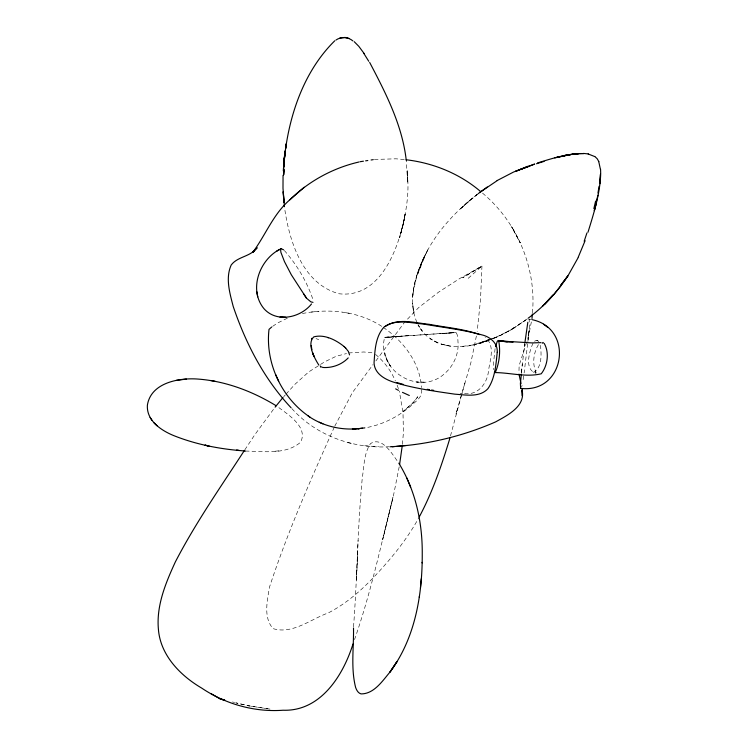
<?xml version="1.0" encoding="UTF-8"?>
<svg xmlns="http://www.w3.org/2000/svg" width="748" height="748" viewBox="0 0 748 748"><rect width="100%" height="100%" fill="white"/><g stroke="black" fill="none" stroke-linecap="round" stroke-linejoin="round"><path stroke-width="0.56" stroke-dasharray="3.74 2.81" d="M357.759 554.062L356.413 580.196L358.068 540.439M421.62 389.577C423.041 397.422 414.981 401.788 410.287 406.463C397.553 417.075 382.219 424.836 365.828 427.725M375.879 360.919L404.855 321.883L418.721 307.522L438.562 292.159L459.721 278.527L481.946 266.101L480.515 299.742L477.177 331.458M353.533 626.871C357.338 577.129 357.516 527.181 362.331 477.505C364.192 466.219 363.837 453.419 370.55 443.583C382.284 435.962 392.42 454.55 398.235 462.264M527.873 341.63L529.304 328.344L529.191 319.116L528.256 320.677M532.454 312.832C536.568 267.962 517.018 221.745 482.423 193.049M402.377 444.377L403.424 432.755L403.004 412.943L399.31 391.008M521.44 372.803L524.619 343.921M521.328 372.551L522.291 363.818M528.92 331.682L528.107 339.499L529.304 328.344M495.083 348.661L493.484 363.453L493.727 369.671M527.63 343.753L524.133 372.953M408.698 335.646L384.64 337.32C376.029 370.69 419.909 397.141 445.228 373.084C453.466 365.679 458.365 354.767 458.15 343.669C457.496 339.19 458.926 329.634 451.53 332.841C429.399 334.15 407.099 335.899 385.098 337.292M523.712 375.973L522.88 381.34M405.154 214.078L402.574 227.149L405.154 214.078C399.273 246.672 381.171 298.639 339.134 293.768C302.575 283.941 289.289 241.286 284.558 207.776M404.425 218.706L400.769 233.367C405.781 214.152 409.558 194.041 407.314 174.125L407.697 182.83L406.258 160.353M524.329 346.156L525.059 341.565M476.392 336.002L470.978 362.256L461.993 393.196M399.198 466.789L393.242 496.7L382.667 539.719L392.934 497.448C380.947 545.021 370.765 593.239 354.515 639.596M531.342 321.902L528.948 334.496L527.003 340.808M450.492 435.925L461.684 394.28M521.655 386.903L522.085 385.314M456.972 410.549L455.906 414.27L464.938 382.976M526.676 341.855L519.14 365.529L518.925 373.102M420.974 265.989L417.851 273.544C427.725 240.912 451.465 214.199 478.066 193.741M420.507 265.316L428.38 248.71C416.879 270.785 406.258 298.209 417.047 322.64M417.851 273.544L425.771 254.152M334.309 427.127C310.626 479.58 287.41 532.613 269.43 587.302C267.373 600.438 263.118 617.465 273.076 628.629C292.487 634.631 310.906 619.064 328.391 612.883C345.576 603.945 360.218 591.378 373.551 577.437C390.961 558.962 407.286 539.243 419.329 516.775M334.786 426.126L352.383 392.644L373.037 364.566M533.015 343.229C529.322 351.167 524.002 370.157 536.073 373.121L534.979 372.747M538.476 344.566C533.558 352.607 532.024 363.79 536.082 372.448L535.044 370.858L535.559 371.663M244.811 449.838L255.04 434.401L274.413 408.053M283.735 396.646L285.24 395M285.988 394.177L294.974 384.276L308.681 371.952L324.604 361.864L335.964 356.375L346.52 353.542M469.922 200.361L460.263 208.926L477.056 194.527M468.183 278.349L481.946 266.101L462.61 277.77L481.946 266.101M460.263 208.926L469.763 200.268L477.701 194.237M527.387 318.835L510.968 329.952L493.4 338.517M272.655 326.362L277.405 323.089L288.008 317.872M534.502 341.219L536.793 340.275L540.617 341.415M489.323 340.125C465.901 350.232 431.531 350.719 418.067 324.866L422.218 331.018L418.067 324.866M489.239 340.144L479.505 343.351L488.996 339.929M493.353 338.526L503.666 333.963L515.494 327.044L498.495 336.507L493.222 338.405M491.483 338.872L472.923 344.968L460.665 346.614M492.558 338.479L495.802 337.301L490.333 339.227M489.248 339.62L478.309 343.482L487.285 340.929L472.923 344.968M302.398 313.543C329.363 308.12 359.246 311.346 382.48 326.839M388.315 337.479L402.125 336.123M245.438 451.072C263.586 451.268 285.764 455.083 300.574 442.227C308.485 427.136 287.971 414.588 277.994 406.959M533.343 372.354C542.319 367.923 541.43 353.879 540.458 345.333M374.374 159.464L395.916 158.81L405.051 159.605M456.345 332.57L384.64 337.32M275.049 451.231L280.126 450.689M311.346 312.066L318.508 311.318M348.633 352.972L363.809 351.981L372.766 352.86M448.819 333.038L453.718 332.71L439.861 333.589M464.564 393.626C478.505 395.421 487.761 382.649 488.594 369.98C490.202 359.648 495.354 345.146 485.125 337.507M384.949 337.339L384.453 337.339M291.87 408.586C316.105 435.57 352.897 448.772 388.792 446.762M424.368 382.097L416.486 382.041L421.769 382.088M460.151 393.56L462.432 393.644M364.669 445.733L378.647 446.734M270.019 709.113L248.392 705.757L236.153 702.952M267.934 708.786L248.392 705.757L249.523 705.99L235.648 702.774M349.241 313.309L342.752 312.178M529.191 319.116L532.361 319.733M347.661 442.629L352.682 443.62M232.404 701.951L234.62 702.494M318.732 339.573L316.011 338.62M536.793 340.275L538.85 341.593M383.266 327.372C403.34 341.023 420.002 362.64 421.498 387.558M375.496 354.384C384.089 361.527 391.12 370.709 395.393 381.041M284.343 250.496C297.021 264.923 307.222 282.061 313.197 300.303M397.113 385.145L398.572 389.054M407.202 170.432L407.697 182.83L407.174 169.731M413.176 292.346L412.55 298.349C413.476 283.698 417.992 269.542 424.35 256.386L417.141 274.217L413.176 292.346M403.453 222.988L399.61 237.827L403.453 222.988M417.786 396.786L413.195 402.733L403.359 411.278L413.597 402.106L417.786 396.786M525.825 320.004L510.968 329.952L525.825 320.004M450.539 346.305L441.114 344.071L450.539 346.305M437.73 342.921L430.437 338.722L437.73 342.921M512.885 228.785L511.52 226.7L520.318 242.96L512.885 228.785M390.316 366.015L386.576 358.984L384.874 353.43L386.576 358.984L390.316 366.015M413.775 313.122L412.625 303.37L413.775 313.122"/><path stroke-width="1.12" d="M600.653 174.845C599.831 194.517 593.725 213.554 587.975 232.263M353.505 627.993C353.879 647.703 350.7 668.067 355.618 687.431C356.544 690.086 358.105 693.115 361.041 693.901C374.028 694.022 382.48 680.904 390.063 671.956C415.187 638.138 422.396 595.006 422.246 553.791C422.489 522.272 415.439 490.211 398.815 463.18M422.087 562.935L422.106 562.337M283.053 175.284L282.996 188.29L284.427 206.7M283.52 175.135L283.847 169.095M283.623 174.714L283.885 169.263M283.66 174.649L283.894 170.235M599.887 183.737L600.476 174.256L599.98 182.007M283.464 169.216C286.531 123.083 301.164 73.8 334.824 40.729M284.371 157.772L283.314 170.918M525.059 341.565L527.826 322.266M531.996 318.47L532.361 313.954M420.413 588.255L421.236 578.793M402.274 445.537L399.591 464.601M419.291 597.269L419.404 596.352M285.577 148.777L286.278 143.738L285.502 149.133M344.473 346.82C336.226 340.134 324.735 334.001 313.842 336.843C306.54 343.622 314.412 358.152 318.863 365.108M597.951 193.059L599.083 186.289M521.375 374.047L520.393 383.49L520.645 388.343M593.856 208.655L595.614 201.072M597.876 195.275L594.305 210.637L596.296 203.409M495.531 346.735L497.233 341.425L498.29 340.499L513.371 341.967L506.433 341.967L498.29 340.499M449.931 438.132C441.713 465.069 432.662 491.875 419.329 516.775M584.16 241.277L586.946 232.927M585.104 240.688L578.167 257.359M311.813 338.292L311.477 339.143M352.981 644.009C343.098 675.622 320.509 711.554 283.071 710.235C254.479 712.33 225.363 704.055 201.661 688.076C180.296 675.556 160.39 655.22 158.408 629.32C156.22 605.656 165.673 582.982 175.331 561.963C195.387 523.198 220.426 487.331 244.175 450.801M578.026 257.864L568.022 275.694L560.832 285.175L567.863 275.965C557.129 292.122 543.89 306.643 528.238 318.152M283.614 249.841L281.126 248.691L280.584 249.495L280.893 252.328L284.455 261.585L291.309 274.759L306.465 298.143L310.822 301.837L313.01 302.37M275.114 407.155L282.987 397.478M553.314 295.217L560.888 285.689M252.787 252.31L257.031 247.897L252.787 252.31C265.559 235.171 273.216 214.106 289.878 199.763C308.905 181.091 333.15 167.917 359.105 161.97M311.514 303.969C300.481 317.797 276.807 323.071 264.053 308.774C247.999 289.616 259.808 258.499 281.126 248.691M553.37 294.852L542.365 306.446M348.231 357.899C341.743 364.725 331.934 368.212 322.594 367.455M271.702 327.016L269.009 329.382C265.091 363.014 281.79 398.31 309.915 417.075M289.878 199.763L304.221 187.243M254.04 251.019C247.214 256.882 236.798 257.508 231.207 265.007C225.242 278.125 229.823 293.263 233.208 306.437C245.718 343.407 264.166 379.171 291.066 407.744M478.066 193.741L487.257 187.009M479.608 192.535L497.42 180.483M385.229 326.549C398.114 317.535 415.037 323.005 429.427 324.342C446.219 327.549 463.554 328.821 479.72 334.637M321.864 366.829L320.733 367.156L320.35 365.987M335.946 40.055C341.032 36.474 348.138 36.886 352.869 40.897M276.517 251.272L279.462 249.626M497.158 180.539L513.642 172.003L534.689 164.046L515.615 171.311L527.854 166.252M520.935 169.282L528.714 166.402M494.4 372.214L495.326 372.401C499.496 362.771 500.599 351.177 498.72 340.864L507.453 341.705M537.532 162.942C552.548 158.333 567.928 153.331 583.795 153.555L576.502 153.695L563.702 155.678L573.819 153.976M536.456 163.765L544.077 161.39M339.863 38.083L345.043 37.428L349.101 38.429M276.199 405.771C252.095 391.036 224.634 380.695 196.266 378.956C177.659 377.927 150.834 383.228 147.393 405.136C146.337 420.61 161.203 430.53 173.91 435.673C194.742 443.975 216.939 448.51 239.229 450.511L236.443 450.231L245.438 451.072M542.253 343.154L543.319 342.911L543.123 342.444M554.792 157.865L570.659 154.49L556.269 157.529M541.038 342.631L532.024 342.911L514.063 341.808M176.173 380.405L186.374 379.077M360.162 161.708L363.444 161.194M365.632 160.848L367.82 160.502M371.092 159.988L373.28 159.642M362.546 428.146C343.743 431.044 323.837 426.874 308.157 415.972M364.865 427.875L358.17 428.698L359.807 428.557M389.914 446.762C426.267 445.041 462.292 436.467 495.634 421.881C507.228 415.43 525.928 406.323 522.048 389.979L522.31 395.786L522.216 389.044M572.65 154.406L578.391 153.854M392.167 446.771L394.327 446.575M396.496 446.369L406.22 445.481M355.833 428.81L352.383 429.025L358.75 428.623M520.917 388.418C565.086 393.401 574.417 328.746 532.361 319.733M494.839 372.579C510.127 372.663 526.171 377.45 541.225 373.794C547.686 365.66 549.49 352.504 544.226 343.426M583.468 153.415L588.33 153.938M406.145 159.763C433.288 162.933 459.842 173.732 480.655 191.582M427.295 389.297L429.427 389.652M431.559 390.007L433.69 390.353M215.087 381.312L210.59 380.489M209.384 446.182L205.017 445.144L208.552 445.986M224.456 700.035L220.221 698.969L210.824 693.499M588.18 153.966L594.725 156.556M327.661 337.554L328.456 337.769M396.552 382.48L403.163 384.35M409.315 395.486L402.471 392.354M322.912 423.826L319.284 422.227M395.636 388.866L398.45 390.325M543.544 324.249L547.658 327.297M354.197 41.664L358.816 46.348L364.098 53.463M594.875 156.566L597.194 158.744L598.849 161.615M345.38 347.689L348.418 351.504L349.559 354.898M344.108 346.483L345.707 348.007M154.135 422.994L157.071 425.799M303.548 293.73L306.465 298.143M363.696 53.211L368.727 61.252M150.114 417.44L152.106 420.516M369.671 62.449C385.865 93.266 402.312 125.253 406.258 160.353M275.647 374.598L278.695 381.265M410.652 487.2L406.781 477.925M313.178 354.253L313.982 356.534L312.58 352.486M598.765 161.69L600.42 169.347M518.981 374.15L521.066 383.724M256.788 291.664L257.714 296.872M311.243 345.52L311.879 349.718M600.588 169.366L600.7 174.247M497.242 352.327C495.905 364.613 495.12 378.151 487.948 388.661C479.618 397.786 465.686 394.888 454.812 394.159C434.625 391.213 414.261 388.436 394.692 382.49C385.407 379.732 374.57 373.906 374.047 362.967C374.898 350.756 375.346 336.366 384.182 326.932C395.617 318.704 410.839 323.043 423.714 324.09C443.087 327.456 462.75 329.662 481.759 334.842C490.005 336.675 497.934 343.154 497.242 352.327M284.343 158.024L283.642 167.393L284.549 155.734L284.343 158.024M285.297 150.787L284.324 159.773L285.297 150.787M397.02 661.541L390.063 671.956L397.02 661.541M552.94 295.301L544.479 304.286L552.94 295.301M285.68 317.386L280.182 317.143L285.68 317.386M224.652 700.053L220.221 698.969L224.634 700.053M283.913 202.409L283.24 191.815L283.913 202.409"/></g></svg>
